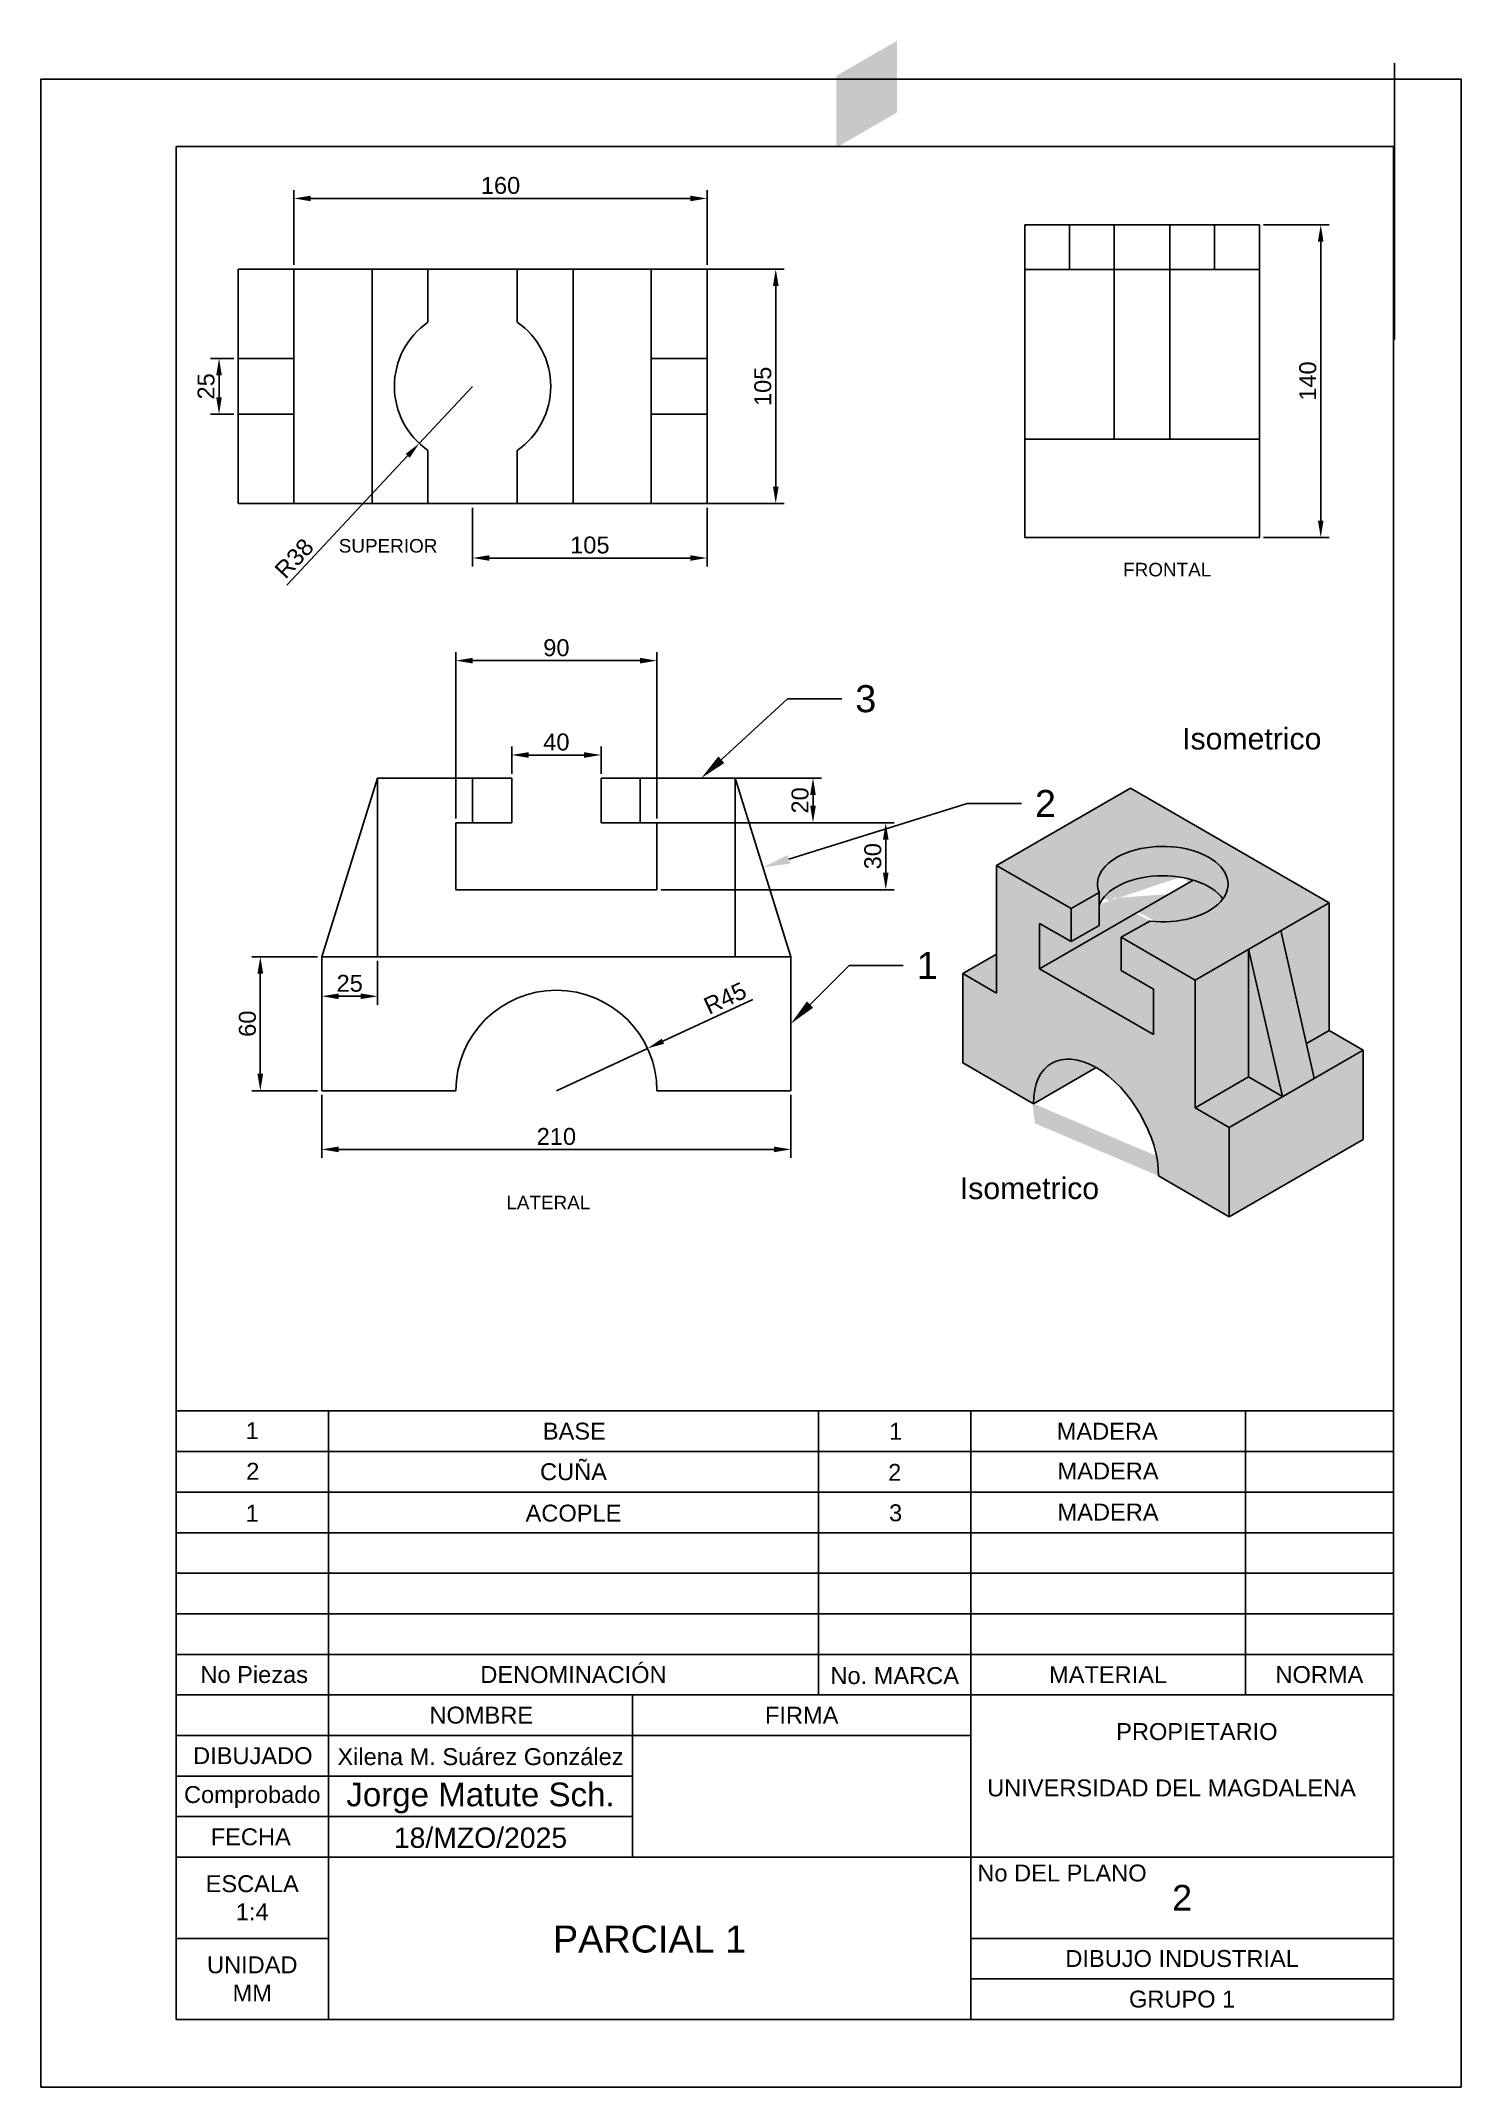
# Paper-space layout 'Presentación1' of a CAD drawing. Header units: millimetres. Extents: x 0 to 210, y 0 to 303.
import ezdxf
from ezdxf import colors
from ezdxf.entities.mleader import LeaderData, LeaderLine
from ezdxf.math import Vec2, Vec3

# ---------------------------------------------------------------- set-up
doc = ezdxf.new("R2010")
doc.units = ezdxf.units.MM
doc.styles.get("Standard").update_dxf_attribs({"font": 'arial.ttf'})
doc.dimstyles.new('ISO-25', dxfattribs={"dimtxt": 2.5, "dimasz": 2.5, "dimexe": 1.25, "dimexo": 0.625, "dimtad": 1, "dimtxsty": 'Standard', "dimcen": 2.5, "dimadec": 0, "dimazin": 0, "dimtfac": 1, "dimtmove": 0, "dimatfit": 3, "dimfxl": 1, "dimarcsym": 0})

# ---------------------------------------------------------------- blocks, each defined once
blk = doc.blocks.new('*D33')
at = {"color": 0, "lineweight": -2, "transparency": 16777216}
for p, q in [((63.83, 233.59), (63.83, 224.91)), ((98.51, 233.59), (98.51, 224.91)), ((66.33, 226.16), (96.01, 226.16))]:
    blk.add_line(p, q, dxfattribs=at)
at = {"color": 0, "transparency": 16777216}
for points in [[(66.33, 226.58), (66.33, 225.75), (63.83, 226.16)], [(96.01, 226.58), (96.01, 225.75), (98.51, 226.16)]]:
    blk.add_solid(points, dxfattribs=at)
at = {"layer": 'Defpoints', "color": 0, "transparency": 16777216}
for p in [(63.83, 234.21), (98.51, 234.21), (98.51, 226.16)]:
    blk.add_point(p, dxfattribs=at)
at = {"color": 0, "transparency": 16777216, "insert": (81.17, 228.07), "char_height": 2.5, "attachment_point": 5}
blk.add_mtext('105', dxfattribs=at)
blk = doc.blocks.new('*D34')
at = {"color": 0, "lineweight": -2, "transparency": 16777216}
for p, q in [((90.88, 268.9), (109.91, 268.9)), ((108.66, 266.4), (108.66, 236.71)), ((90.88, 234.21), (109.91, 234.21))]:
    blk.add_line(p, q, dxfattribs=at)
at = {"color": 0, "transparency": 16777216}
for points in [[(108.25, 266.4), (109.08, 266.4), (108.66, 268.9)], [(108.25, 236.71), (109.08, 236.71), (108.66, 234.21)]]:
    blk.add_solid(points, dxfattribs=at)
at = {"layer": 'Defpoints', "color": 0, "transparency": 16777216}
for p in [(90.25, 268.9), (90.25, 234.21), (108.66, 234.21)]:
    blk.add_point(p, dxfattribs=at)
at = {"color": 0, "transparency": 16777216, "insert": (106.76, 251.55), "char_height": 2.5, "attachment_point": 5, "rotation": 90}
blk.add_mtext('105', dxfattribs=at)
blk = doc.blocks.new('*D35')
at = {"color": 0, "lineweight": -2, "transparency": 16777216}
for p, q in [((37.41, 269.52), (37.41, 280.59)), ((39.91, 279.34), (96.01, 279.34)), ((98.51, 269.52), (98.51, 280.59))]:
    blk.add_line(p, q, dxfattribs=at)
at = {"color": 0, "transparency": 16777216}
for points in [[(39.91, 279.76), (39.91, 278.93), (37.41, 279.34)], [(96.01, 279.76), (96.01, 278.93), (98.51, 279.34)]]:
    blk.add_solid(points, dxfattribs=at)
at = {"layer": 'Defpoints', "color": 0, "transparency": 16777216}
for p in [(98.51, 279.34), (37.41, 268.9), (98.51, 268.9)]:
    blk.add_point(p, dxfattribs=at)
at = {"color": 0, "transparency": 16777216, "insert": (67.96, 281.25), "char_height": 2.5, "attachment_point": 5}
blk.add_mtext('160', dxfattribs=at)
blk = doc.blocks.new('*D36')
at = {"color": 0, "lineweight": -2, "transparency": 16777216}
for p, q in [((28.52, 255.68), (25.09, 255.68)), ((26.34, 253.18), (26.34, 249.93)), ((28.52, 247.43), (25.09, 247.43))]:
    blk.add_line(p, q, dxfattribs=at)
at = {"color": 0, "transparency": 16777216}
for points in [[(25.92, 253.18), (26.75, 253.18), (26.34, 255.68)], [(25.92, 249.93), (26.75, 249.93), (26.34, 247.43)]]:
    blk.add_solid(points, dxfattribs=at)
at = {"layer": 'Defpoints', "color": 0, "transparency": 16777216}
for p in [(29.15, 255.68), (26.34, 247.43), (29.15, 247.43)]:
    blk.add_point(p, dxfattribs=at)
at = {"color": 0, "transparency": 16777216, "insert": (24.43, 251.55), "char_height": 2.5, "attachment_point": 5, "rotation": 90}
blk.add_mtext('25', dxfattribs=at)
blk = doc.blocks.new('*D37')
at = {"color": 0, "lineweight": -2, "transparency": 16777216}
for p, q in [((63.83, 251.55), (55.94, 243.11)), ((36.38, 222.16), (54.23, 241.28))]:
    blk.add_line(p, q, dxfattribs=at)
at = {"color": 0, "transparency": 16777216}
blk.add_solid([(53.93, 241.56), (54.54, 240.99), (55.94, 243.11)], dxfattribs=at)
at = {"layer": 'Defpoints', "color": 0, "transparency": 16777216}
for p in [(63.83, 251.55), (55.94, 243.11)]:
    blk.add_point(p, dxfattribs=at)
at = {"color": 0, "transparency": 16777216, "insert": (37.45, 226.1), "char_height": 2.5, "attachment_point": 5, "rotation": 46.9561}
blk.add_mtext('R38', dxfattribs=at)
blk = doc.blocks.new('*D38')
at = {"color": 0, "lineweight": -2, "transparency": 16777216}
for p, q in [((41.53, 146.75), (41.53, 137.44)), ((110.9, 146.75), (110.9, 137.44)), ((44.03, 138.69), (108.4, 138.69))]:
    blk.add_line(p, q, dxfattribs=at)
at = {"color": 0, "transparency": 16777216}
for points in [[(44.03, 139.11), (44.03, 138.27), (41.53, 138.69)], [(108.4, 139.11), (108.4, 138.27), (110.9, 138.69)]]:
    blk.add_solid(points, dxfattribs=at)
at = {"layer": 'Defpoints', "color": 0, "transparency": 16777216}
for p in [(41.53, 147.37), (110.9, 147.37), (110.9, 138.69)]:
    blk.add_point(p, dxfattribs=at)
at = {"color": 0, "transparency": 16777216, "insert": (76.22, 140.59), "char_height": 2.5, "attachment_point": 5}
blk.add_mtext('210', dxfattribs=at)
blk = doc.blocks.new('*D39')
at = {"color": 0, "lineweight": -2, "transparency": 16777216}
for p, q in [((40.91, 167.19), (31.19, 167.19)), ((32.44, 164.69), (32.44, 149.87)), ((40.91, 147.37), (31.19, 147.37))]:
    blk.add_line(p, q, dxfattribs=at)
at = {"color": 0, "transparency": 16777216}
for points in [[(32.02, 164.69), (32.86, 164.69), (32.44, 167.19)], [(32.02, 149.87), (32.86, 149.87), (32.44, 147.37)]]:
    blk.add_solid(points, dxfattribs=at)
at = {"layer": 'Defpoints', "color": 0, "transparency": 16777216}
for p in [(41.53, 167.19), (32.44, 147.37), (41.53, 147.37)]:
    blk.add_point(p, dxfattribs=at)
at = {"color": 0, "transparency": 16777216, "insert": (30.54, 157.28), "char_height": 2.5, "attachment_point": 5, "rotation": 90}
blk.add_mtext('60', dxfattribs=at)
blk = doc.blocks.new('*D40')
at = {"color": 0, "lineweight": -2, "transparency": 16777216}
for p, q in [((89.23, 193.61), (115.42, 193.61)), ((114.17, 191.11), (114.17, 189.51)), ((89.23, 187.01), (115.42, 187.01))]:
    blk.add_line(p, q, dxfattribs=at)
at = {"color": 0, "transparency": 16777216}
for points in [[(113.75, 191.11), (114.58, 191.11), (114.17, 193.61)], [(113.75, 189.51), (114.58, 189.51), (114.17, 187.01)]]:
    blk.add_solid(points, dxfattribs=at)
at = {"layer": 'Defpoints', "color": 0, "transparency": 16777216}
for p in [(88.6, 193.61), (88.6, 187.01), (114.17, 187.01)]:
    blk.add_point(p, dxfattribs=at)
at = {"color": 0, "transparency": 16777216, "insert": (112.26, 190.31), "char_height": 2.5, "attachment_point": 5, "rotation": 90}
blk.add_mtext('20', dxfattribs=at)
blk = doc.blocks.new('*D41')
at = {"color": 0, "lineweight": -2, "transparency": 16777216}
for p, q in [((91.71, 187.01), (126.18, 187.01)), ((124.93, 184.51), (124.93, 179.6)), ((91.71, 177.1), (126.18, 177.1))]:
    blk.add_line(p, q, dxfattribs=at)
at = {"color": 0, "transparency": 16777216}
for points in [[(124.51, 184.51), (125.34, 184.51), (124.93, 187.01)], [(124.51, 179.6), (125.34, 179.6), (124.93, 177.1)]]:
    blk.add_solid(points, dxfattribs=at)
at = {"layer": 'Defpoints', "color": 0, "transparency": 16777216}
for p in [(91.08, 187.01), (91.08, 177.1), (124.93, 177.1)]:
    blk.add_point(p, dxfattribs=at)
at = {"color": 0, "transparency": 16777216, "insert": (123.02, 182.05), "char_height": 2.5, "attachment_point": 5, "rotation": 90}
blk.add_mtext('30', dxfattribs=at)
blk = doc.blocks.new('*D42')
at = {"color": 0, "lineweight": -2, "transparency": 16777216}
for p, q in [((69.61, 194.24), (69.61, 198.27)), ((72.11, 197.02), (80.32, 197.02)), ((82.82, 194.24), (82.82, 198.27))]:
    blk.add_line(p, q, dxfattribs=at)
at = {"color": 0, "transparency": 16777216}
for points in [[(72.11, 197.44), (72.11, 196.61), (69.61, 197.02)], [(80.32, 197.44), (80.32, 196.61), (82.82, 197.02)]]:
    blk.add_solid(points, dxfattribs=at)
at = {"layer": 'Defpoints', "color": 0, "transparency": 16777216}
for p in [(82.82, 197.02), (69.61, 193.61), (82.82, 193.61)]:
    blk.add_point(p, dxfattribs=at)
at = {"color": 0, "transparency": 16777216, "insert": (76.22, 198.93), "char_height": 2.5, "attachment_point": 5}
blk.add_mtext('40', dxfattribs=at)
blk = doc.blocks.new('*D43')
at = {"color": 0, "lineweight": -2, "transparency": 16777216}
for p, q in [((61.35, 187.63), (61.35, 212.23)), ((91.08, 187.63), (91.08, 212.23)), ((63.85, 210.98), (88.58, 210.98))]:
    blk.add_line(p, q, dxfattribs=at)
at = {"color": 0, "transparency": 16777216}
for points in [[(63.85, 211.4), (63.85, 210.56), (61.35, 210.98)], [(88.58, 211.4), (88.58, 210.56), (91.08, 210.98)]]:
    blk.add_solid(points, dxfattribs=at)
at = {"layer": 'Defpoints', "color": 0, "transparency": 16777216}
for p in [(91.08, 210.98), (61.35, 187.01), (91.08, 187.01)]:
    blk.add_point(p, dxfattribs=at)
at = {"color": 0, "transparency": 16777216, "insert": (76.22, 212.88), "char_height": 2.5, "attachment_point": 5}
blk.add_mtext('90', dxfattribs=at)
blk = doc.blocks.new('*D44')
at = {"color": 0, "lineweight": -2, "transparency": 16777216}
for p, q in [((41.53, 166.56), (41.53, 160.09)), ((49.79, 166.56), (49.79, 160.09)), ((44.03, 161.34), (47.29, 161.34))]:
    blk.add_line(p, q, dxfattribs=at)
at = {"color": 0, "transparency": 16777216}
for points in [[(44.03, 161.75), (44.03, 160.92), (41.53, 161.34)], [(47.29, 161.75), (47.29, 160.92), (49.79, 161.34)]]:
    blk.add_solid(points, dxfattribs=at)
at = {"layer": 'Defpoints', "color": 0, "transparency": 16777216}
for p in [(41.53, 167.19), (49.79, 167.19), (49.79, 161.34)]:
    blk.add_point(p, dxfattribs=at)
at = {"color": 0, "transparency": 16777216, "insert": (45.66, 163.24), "char_height": 2.5, "width": 6.4956, "attachment_point": 5}
blk.add_mtext('25', dxfattribs=at)
blk = doc.blocks.new('*D46')
at = {"color": 0, "lineweight": -2, "transparency": 16777216}
for p, q in [((105.25, 160.85), (91.97, 154.68)), ((76.22, 147.37), (89.7, 153.63))]:
    blk.add_line(p, q, dxfattribs=at)
at = {"color": 0, "transparency": 16777216}
blk.add_solid([(91.79, 155.06), (92.14, 154.31), (89.7, 153.63)], dxfattribs=at)
at = {"layer": 'Defpoints', "color": 0, "transparency": 16777216}
for p in [(89.7, 153.63), (76.22, 147.37)]:
    blk.add_point(p, dxfattribs=at)
at = {"color": 0, "transparency": 16777216, "insert": (101.17, 161.05), "char_height": 2.5, "attachment_point": 5, "rotation": 24.9125}
blk.add_mtext('R45', dxfattribs=at)
blk = doc.blocks.new('*D47')
at = {"color": 0, "lineweight": -2, "transparency": 16777216}
for p, q in [((180.79, 275.45), (190.5, 275.45)), ((189.25, 272.95), (189.25, 231.7)), ((180.79, 229.2), (190.5, 229.2))]:
    blk.add_line(p, q, dxfattribs=at)
at = {"color": 0, "transparency": 16777216}
for points in [[(188.83, 272.95), (189.66, 272.95), (189.25, 275.45)], [(188.83, 231.7), (189.66, 231.7), (189.25, 229.2)]]:
    blk.add_solid(points, dxfattribs=at)
at = {"layer": 'Defpoints', "color": 0, "transparency": 16777216}
for p in [(180.17, 275.45), (180.17, 229.2), (189.25, 229.2)]:
    blk.add_point(p, dxfattribs=at)
at = {"color": 0, "transparency": 16777216, "insert": (187.34, 252.33), "char_height": 2.5, "attachment_point": 5, "rotation": 90}
blk.add_mtext('140', dxfattribs=at)

psp = doc.layouts.new('Presentación1')

# ---------------------------------------------------------------- hatches: boundary and pattern name
at = {"true_color": 0x636466, "transparency": 33554480}
h = psp.add_hatch(color=251, dxfattribs=at)
h.dxf.hatch_style = 1
h.paths.add_polyline_path([(126.57, 302.64), (117.636, 297.482), (117.636, 286.88), (126.57, 292.038)])
at = {"true_color": 0xb3b7f4, "transparency": 33554643}
h = psp.add_hatch(color=151, dxfattribs=at)
h.dxf.hatch_style = 1
edge = h.paths.add_edge_path()
edge.add_line((159.688, 165.236), (159.688, 170.146))
edge.add_line((159.688, 170.146), (163.951, 172.557))
edge.add_ellipse((165.874, 178.032), major_axis=(-9.675, 0), ratio=0.5773503, start_angle=438.53795, end_angle=517.06637)
edge.add_ellipse((165.874, 173.679), major_axis=(-9.675, 0), ratio=0.5773503, start_angle=562.93363, end_angle=602.32398)
edge.add_line((170.368, 178.626), (147.619, 165.491))
edge.add_line((147.619, 165.491), (164.483, 155.755))
edge.add_line((164.483, 155.755), (164.483, 162.468))
edge.add_line((164.483, 162.468), (159.688, 165.236))
edge = h.paths.add_edge_path()
edge.add_ellipse((165.874, 178.032), major_axis=(-9.675, 0), ratio=0.5773503, start_angle=517.06637, end_angle=732.74536, ccw=False)
edge.add_ellipse((165.874, 178.032), major_axis=(-9.675, 0), ratio=0.5773503, start_angle=507.25032, end_angle=517.06637, ccw=False)
edge.add_ellipse((165.874, 178.032), major_axis=(-9.675, 0), ratio=0.5773503, start_angle=497.43426, end_angle=507.25032, ccw=False)
edge.add_ellipse((165.874, 178.032), major_axis=(-9.675, 0), ratio=0.5773503, start_angle=487.61821, end_angle=497.43426, ccw=False)
edge.add_ellipse((165.874, 178.032), major_axis=(-9.675, 0), ratio=0.5773503, start_angle=477.80216, end_angle=487.61821, ccw=False)
edge.add_ellipse((165.874, 178.032), major_axis=(-9.675, 0), ratio=0.5773503, start_angle=467.98611, end_angle=477.80216, ccw=False)
edge.add_ellipse((165.874, 178.032), major_axis=(-9.675, 0), ratio=0.5773503, start_angle=458.17006, end_angle=467.98611, ccw=False)
edge.add_ellipse((165.874, 178.032), major_axis=(-9.675, 0), ratio=0.5773503, start_angle=448.354, end_angle=458.17006, ccw=False)
edge.add_ellipse((165.874, 178.032), major_axis=(-9.675, 0), ratio=0.5773503, start_angle=438.53795, end_angle=448.354, ccw=False)
edge.add_line((163.951, 172.557), (159.688, 170.146))
edge.add_line((159.688, 170.146), (170.666, 163.808))
edge.add_line((170.666, 163.808), (190.511, 175.266))
edge.add_line((190.511, 175.266), (161.082, 192.256))
edge.add_line((161.082, 192.256), (141.237, 180.799))
edge.add_line((141.237, 180.799), (152.3, 174.411))
edge.add_line((152.3, 174.411), (156.437, 176.8))
h.paths.add_polyline_path([(141.237, 167.656), (136.233, 164.767), (141.237, 161.877)])
edge = h.paths.add_edge_path()
edge.add_ellipse((155.975, 140.128), major_axis=(6.559, -11.361), ratio=0.5773503, start_angle=495, end_angle=585)
edge.add_line((146.699, 145.484), (155.975, 150.839))
h.paths.add_polyline_path([(183.618, 146.531), (178.567, 149.448), (170.666, 144.887), (175.718, 141.97)])
h.paths.add_polyline_path([(190.511, 156.344), (187.155, 154.406), (188.318, 149.245), (195.563, 153.428)])
at = {"true_color": 0x9898fb, "transparency": 33554615}
h = psp.add_hatch(color=161, dxfattribs=at)
h.dxf.hatch_style = 1
edge = h.paths.add_edge_path()
edge.add_ellipse((165.874, 173.679), major_axis=(-9.675, 0), ratio=0.5773503, start_angle=602.32398, end_angle=707.25464)
edge.add_line((156.437, 174.911), (156.437, 171.89))
edge.add_line((156.437, 171.89), (152.3, 169.502))
edge.add_line((152.3, 169.502), (147.619, 172.205))
edge.add_line((147.619, 172.205), (147.619, 165.491))
edge.add_line((147.619, 165.491), (170.368, 178.626))
h.paths.add_polyline_path([(156.437, 176.8), (152.3, 174.411), (152.3, 169.502), (156.437, 171.89)], flags=17)
edge = h.paths.add_edge_path()
edge.add_ellipse((165.874, 178.032), major_axis=(-9.675, 0), ratio=0.5773503, start_angle=517.06637, end_angle=732.74536)
edge.add_line((156.437, 176.8), (156.437, 174.911))
edge.add_ellipse((165.874, 173.679), major_axis=(-9.675, 0), ratio=0.5773503, start_angle=602.32398, end_angle=707.25464, ccw=False)
edge.add_ellipse((165.874, 173.679), major_axis=(-9.675, 0), ratio=0.5773503, start_angle=562.93363, end_angle=602.32398, ccw=False)
h = psp.add_hatch(color=161, dxfattribs=at)
h.dxf.hatch_style = 1
edge = h.paths.add_edge_path()
edge.add_ellipse((155.975, 140.128), major_axis=(6.559, -11.361), ratio=0.5773503, start_angle=135, end_angle=225, ccw=False)
edge.add_ellipse((155.975, 140.128), major_axis=(6.559, -11.361), ratio=0.5773503, start_angle=45, end_angle=135, ccw=False)
edge.add_line((165.252, 134.772), (175.718, 128.729))
edge.add_line((175.718, 128.729), (175.718, 141.97))
edge.add_line((175.718, 141.97), (170.666, 144.887))
edge.add_line((170.666, 144.887), (170.666, 163.808))
edge.add_line((170.666, 163.808), (159.688, 170.146))
edge.add_line((159.688, 170.146), (159.688, 165.236))
edge.add_line((159.688, 165.236), (164.483, 162.468))
edge.add_line((164.483, 162.468), (164.483, 155.755))
edge.add_line((164.483, 155.755), (147.619, 165.491))
edge.add_line((147.619, 165.491), (147.619, 172.205))
edge.add_line((147.619, 172.205), (152.3, 169.502))
edge.add_line((152.3, 169.502), (152.3, 174.411))
edge.add_line((152.3, 174.411), (141.237, 180.799))
edge.add_line((141.237, 180.799), (141.237, 161.877))
edge.add_line((141.237, 161.877), (136.233, 164.767))
edge.add_line((136.233, 164.767), (136.233, 151.526))
edge.add_line((136.233, 151.526), (146.699, 145.484))
h.paths.add_polyline_path([(178.567, 168.369), (170.666, 163.808), (170.666, 144.887), (178.567, 149.448)])
h.paths.add_polyline_path([(178.567, 168.369), (178.567, 149.448), (183.618, 146.531)], flags=0)
h.paths.add_polyline_path([(183.381, 171.149), (178.567, 168.369), (183.618, 146.531), (188.318, 149.245)])
h.paths.add_polyline_path([(190.511, 175.266), (183.381, 171.149), (187.155, 154.406), (190.511, 156.344)])
h.paths.add_polyline_path([(195.563, 140.187), (195.563, 153.428), (175.718, 141.97), (175.718, 128.729)])
at = {"true_color": 0x9898fb, "transparency": 33554480}
h = psp.add_hatch(color=161, dxfattribs=at)
h.dxf.hatch_style = 1
h.paths.add_polyline_path([(178.567, 168.369), (178.567, 149.448), (183.618, 146.531)])

# ---------------------------------------------------------------- linework, layer by layer
at = {"color": 7}
for p, q in [((200.158, 258.464), (200.158, 299.327)), ((180.17, 275.448), (145.487, 275.448)), ((145.487, 275.448), (145.487, 229.205)), ((158.7, 275.448), (152.093, 275.448)), ((152.093, 275.448), (152.093, 268.842)), ((158.7, 243.73), (158.7, 275.448)), ((166.957, 243.73), (166.957, 275.448)), ((166.957, 275.448), (173.563, 275.448)), ((173.563, 275.448), (173.563, 268.842)), ((180.17, 229.205), (180.17, 275.448)), ((29.148, 268.896), (98.513, 268.896)), ((29.148, 234.213), (29.148, 268.896)), ((37.406, 255.683), (37.406, 268.896)), ((63.83, 268.896), (48.966, 268.896)), ((48.966, 268.896), (48.966, 234.213)), ((63.83, 268.896), (57.224, 268.896)), ((57.224, 268.896), (57.224, 261.042)), ((63.83, 268.896), (70.436, 268.896)), ((63.83, 268.896), (78.694, 268.896)), ((70.436, 268.896), (70.436, 261.042)), ((78.694, 268.896), (78.694, 234.213)), ((90.255, 255.683), (90.255, 268.896)), ((98.513, 268.896), (98.513, 234.213)), ((152.093, 268.842), (145.487, 268.842)), ((152.093, 268.842), (158.7, 268.842)), ((158.7, 268.842), (158.7, 258.933)), ((158.7, 268.842), (166.957, 268.842)), ((173.563, 268.842), (166.957, 268.842)), ((173.563, 268.842), (180.17, 268.842)), ((37.406, 255.683), (29.148, 255.683)), ((37.406, 251.555), (37.406, 255.683)), ((98.513, 255.683), (90.255, 255.683)), ((90.255, 255.683), (90.255, 247.426)), ((37.406, 251.555), (37.406, 247.426)), ((37.406, 247.426), (29.148, 247.426)), ((37.406, 247.426), (37.406, 234.213)), ((90.255, 247.426), (98.513, 247.426)), ((90.255, 247.426), (90.255, 234.213)), ((145.487, 243.73), (180.17, 243.73)), ((57.224, 242.067), (57.224, 234.213)), ((70.436, 242.067), (70.436, 234.213)), ((98.513, 234.213), (29.148, 234.213)), ((145.487, 229.205), (180.17, 229.205)), ((49.792, 193.613), (41.534, 167.189)), ((49.792, 167.189), (49.792, 193.613)), ((49.792, 193.613), (69.611, 193.613)), ((69.611, 193.613), (63.83, 193.613)), ((63.83, 193.613), (63.83, 187.007)), ((69.611, 187.007), (69.611, 193.613)), ((82.823, 193.613), (102.642, 193.613)), ((102.642, 193.613), (82.823, 193.613)), ((82.823, 193.613), (82.823, 187.007)), ((82.823, 193.613), (88.603, 193.613)), ((82.823, 193.613), (88.603, 193.613)), ((88.603, 193.613), (88.603, 187.007)), ((102.642, 167.189), (102.642, 193.613)), ((102.642, 193.613), (110.899, 167.189)), ((141.31, 180.688), (161.113, 192.122)), ((190.48, 175.167), (161.113, 192.122)), ((61.353, 177.098), (61.353, 187.007)), ((61.353, 187.007), (69.611, 187.007)), ((82.823, 187.007), (91.081, 187.007)), ((91.081, 187.007), (91.081, 177.098)), ((152.35, 174.314), (141.31, 180.688)), ((141.31, 161.807), (141.31, 180.688)), ((91.081, 177.098), (61.353, 177.098)), ((91.081, 177.098), (91.081, 177.098)), ((147.678, 165.413), (170.379, 178.52)), ((152.35, 174.314), (156.478, 176.698)), ((156.478, 176.698), (156.478, 171.799)), ((152.35, 174.314), (152.35, 169.415)), ((190.48, 175.167), (170.677, 163.733)), ((190.48, 156.286), (190.48, 175.167)), ((147.678, 172.113), (152.35, 169.415)), ((147.678, 165.413), (147.678, 172.113)), ((152.35, 169.415), (156.478, 171.799)), ((159.722, 170.058), (163.976, 172.464)), ((170.677, 163.733), (159.722, 170.058)), ((159.722, 170.058), (159.722, 165.159)), ((188.291, 149.201), (183.364, 171.059)), ((41.534, 167.189), (41.534, 147.37)), ((110.899, 167.189), (41.534, 167.189)), ((41.534, 167.189), (49.792, 167.189)), ((110.899, 167.189), (102.642, 167.189)), ((110.899, 147.37), (110.899, 167.189)), ((136.316, 164.69), (141.31, 167.573)), ((178.561, 149.404), (178.561, 168.285)), ((183.602, 146.494), (178.561, 168.285)), ((136.316, 151.478), (136.316, 164.69)), ((141.31, 161.807), (136.316, 164.69)), ((164.507, 155.698), (147.678, 165.413)), ((159.722, 165.159), (164.507, 162.397)), ((170.677, 144.852), (170.677, 163.733)), ((164.507, 162.397), (164.507, 155.698)), ((187.13, 154.352), (190.48, 156.286)), ((195.521, 153.375), (190.48, 156.286)), ((146.76, 145.448), (136.316, 151.478)), ((175.718, 141.942), (195.521, 153.375)), ((195.521, 153.375), (195.521, 140.163)), ((146.76, 145.448), (156.017, 150.793)), ((170.677, 144.852), (178.561, 149.404)), ((178.561, 149.404), (183.602, 146.494)), ((41.534, 147.37), (61.353, 147.37)), ((91.081, 147.37), (110.899, 147.37)), ((175.718, 141.942), (170.677, 144.852)), ((175.718, 128.729), (175.718, 141.942)), ((175.718, 128.729), (165.274, 134.759))]:
    psp.add_line(p, q, dxfattribs=at)
for p, q in [((20, 287), (20, 10)), ((20, 287), (200, 287)), ((200, 10), (200, 287)), ((175.718, 128.729), (195.521, 140.163)), ((20, 100), (200, 100)), ((42.5, 100), (42.5, 10)), ((42.5, 100), (42.5, 10)), ((115, 100), (115, 58)), ((115, 100), (115, 58)), ((137.5, 100), (137.5, 10)), ((137.5, 100), (137.5, 10)), ((178.1, 100), (178.1, 58)), ((178.1, 100), (178.1, 58)), ((20, 94), (200, 94)), ((20, 88), (200, 88)), ((20, 88), (200, 88)), ((20, 82), (200, 82)), ((20, 82), (200, 82)), ((20, 76), (200, 76)), ((20, 76), (200, 76)), ((20, 70), (200, 70)), ((20, 70), (200, 70)), ((20, 64), (200, 64)), ((20, 64), (200, 64)), ((20, 58), (200, 58)), ((20, 58), (200, 58)), ((87.5, 58), (87.5, 34)), ((87.5, 58), (87.5, 34)), ((87.5, 58), (87.5, 34)), ((20, 52), (137.5, 52)), ((20, 52), (137.5, 52)), ((20, 46), (87.5, 46)), ((20, 46), (87.5, 46)), ((20, 40), (87.5, 40)), ((20, 40), (87.5, 40)), ((20, 34), (200, 34)), ((20, 34), (200, 34)), ((20, 22), (42.5, 22)), ((20, 22), (42.5, 22)), ((20, 22), (42.5, 22)), ((137.5, 22), (200, 22)), ((137.5, 22), (200, 22)), ((137.5, 22), (200, 22)), ((137.5, 16), (200, 16)), ((137.5, 16), (200, 16)), ((137.5, 16), (200, 16)), ((20, 10), (200, 10)), ((20, 10), (200, 10))]:
    psp.add_line(p, q)
psp.add_lwpolyline([(0, 0), (210, 0), (210, 297), (0, 297)], close=True)
for centre, radius, start, end in [((63.83, 251.555), 11.561, 124.8499, 235.1501), ((63.83, 251.555), 11.561, 304.8499, 55.1501), ((76.217, 147.37), 14.864, 0, 180)]:
    psp.add_arc(centre, radius, start, end, dxfattribs=at)
for centre, major_axis, start_param, end_param in [((165.895, 177.928), (-9.655, 0), 7.6539312, 12.788819), ((165.895, 173.583), (-9.655, 0), 9.8250454, 12.3439222), ((156.017, 140.104), (6.546, -11.337), 7.0685835, 10.2101761)]:
    psp.add_ellipse(centre, major_axis=major_axis, ratio=0.5773503, start_param=start_param, end_param=end_param, dxfattribs=at)

# ---------------------------------------------------------------- texts
for s, p in [('SUPERIOR', (44.038, 226.967)), ('FRONTAL', (160.022, 223.446)), ('LATERAL', (68.818, 129.826))]:
    psp.add_text(s, height=2).set_placement(p)
at = {"color": 18, "ltscale": 0.4, "true_color": 0x000000, "char_height": 3.1957, "attachment_point": 1}
for insert in [(168.757, 201.034), (135.885, 134.537)]:
    psp.add_mtext_dynamic_manual_height_columns('Isometrico', width=96.93001, gutter_width=15.978, heights=[0], dxfattribs=dict(at, insert=insert))
for s, width, heights, insert, char_height, attachment_point in [('\\pxqc;1', 22.5, [0], (31.25, 97.089), 2.5, 5), ('\\pxqc;BASE', 72.74984, [0], (78.875, 97), 2.5, 5), ('\\pxqc;1', 22.77204, [0], (126.386, 97), 2.5, 5), ('MADERA', 40.36383, [0], (157.682, 97), 2.5, 5), ('\\pxqc;2', 22.66268, [0], (31.331, 91.089), 2.5, 5), ('\\pxqc;CUÑA', 72.17937, [0], (78.752, 91), 2.5, 5), ('\\pxqc;2', 22.5, [0], (126.25, 90.919), 2.5, 5), ('\\pxqc;MADERA', 40.6, [0], (157.8, 91.125), 2.5, 5), ('\\pxqc;1', 22.5, [0], (31.25, 84.876), 2.5, 5), ('\\pxqc;ACOPLE', 72.5, [0], (78.75, 84.876), 2.5, 5), ('\\pxqc;3', 22.77204, [1.271], (126.386, 84.919), 2.5, 5), ('MADERA', 40.6, [0], (157.8, 85.05), 2.5, 5), ('\\pxqc;No Piezas', 23.07047, [0], (31.535, 61), 2.5, 5), ('\\pxqc;DENOMINACIÓN', 72.5, [0], (78.75, 61), 2.5, 5), ('\\pxqc;No. MARCA', 22.5, [0], (126.25, 60.845), 2.5, 5), ('\\pxqc;MATERIAL', 40.6, [0], (157.8, 61), 2.5, 5), ('\\pxqc;NORMA', 21.9, [0], (189.05, 61), 2.5, 5), ('\\pxqc;NOMBRE', 45.22381, [0], (65.112, 55), 2.5, 5), ('\\pxqc;FIRMA', 50, [0], (112.5, 55), 2.5, 5), ('\\P\\pxqc;    PROPIETARIO\\P\\pq*;\\P  UNIVERSIDAD DEL MAGDALENA', 62.0213, [0], (137.979, 58), 2.5, 1), ('\\pxqc;DIBUJADO', 22.66268, [0], (31.331, 49), 2.5, 5), ('\\pxqc;Xilena M. Suárez González', 45, [0], (65, 48.851), 2.5, 5), ('\\pxqc;Comprobado', 22.5, [0], (31.25, 42.892), 2.5, 5), ('\\pxqc;Jorge Matute Sch.', 45, [0], (65, 42.754), 3.5, 5), ('\\pxqc;FECHA', 22.05099, [0], (31.025, 37), 2.5, 5), ('\\pxqc;18/MZO/2025', 45, [0], (65, 36.863), 3, 5), ('ESCALA\\P\\pxqc;1:4', 22.5, [0], (31.25, 28), 2.5, 5), (' No DEL PLANO  ', 62.5, [0], (137.5, 32.913), 2.5, 1), ('\\pxqc;2', 62.5, [0], (168.75, 28), 3.8, 5), ('PARCIAL 1', 95, [0], (90, 21.869), 4, 5), ('UNIDAD\\P\\pxqc;MM', 22.5, [0], (31.25, 16), 2.5, 5), ('\\pxqc;DIBUJO INDUSTRIAL', 62.5, [0], (168.75, 19), 2.5, 5), ('GRUPO 1', 62.5, [0], (168.75, 13), 2.5, 5)]:
    psp.add_mtext_dynamic_manual_height_columns(s, width=width, gutter_width=12.5, heights=heights, dxfattribs=dict(insert=insert, char_height=char_height, attachment_point=attachment_point))

# ---------------------------------------------------------------- dimensions: what is measured, and where the dimension line sits
for base, p1, p2, text, picture, middle in [((98.513, 279.345), (37.406, 268.896), (98.513, 268.896), '160', '*D35', (67.959, 281.246)), ((98.513, 226.165), (63.83, 234.213), (98.513, 234.213), '105', '*D33', (81.171, 228.066)), ((91.081, 210.979), (61.353, 187.007), (91.081, 187.007), '90', '*D43', (76.217, 212.88)), ((82.823, 197.024), (69.611, 193.613), (82.823, 193.613), '40', '*D42', (76.217, 198.926)), ((49.792, 161.336), (41.534, 167.189), (49.792, 167.189), '25', '*D44', (45.663, 163.238)), ((110.899, 138.689), (41.534, 147.37), (110.899, 147.37), '210', '*D38', (76.217, 140.59))]:
    dim = psp.add_linear_dim(base=base, p1=p1, p2=p2, text=text, dimstyle='ISO-25')
    dim.commit()
    dim.dimension.update_dxf_attribs({"geometry": picture, "text_midpoint": middle})
for base, p1, p2, text, picture, middle in [((189.245, 229.205), (180.17, 275.448), (180.17, 229.205), '140', '*D47', (187.344, 252.326)), ((26.336, 247.426), (29.148, 255.683), (29.148, 247.426), '25', '*D36', (24.434, 251.555)), ((114.166, 187.007), (88.603, 193.613), (88.603, 187.007), '20', '*D40', (112.264, 190.31)), ((124.925, 177.098), (91.081, 187.007), (91.081, 177.098), '30', '*D41', (123.023, 182.053)), ((32.44, 147.37), (41.534, 167.189), (41.534, 147.37), '60', '*D39', (30.538, 157.279))]:
    dim = psp.add_linear_dim(base=base, p1=p1, p2=p2, angle=90, text=text, dimstyle='ISO-25')
    dim.commit()
    dim.dimension.update_dxf_attribs({"geometry": picture, "text_midpoint": middle})
dim = psp.add_linear_dim(base=(108.662, 234.213), p1=(90.255, 268.896), p2=(90.255, 234.213), angle=90, text='105', dimstyle='ISO-25')
dim.commit()
dim.dimension.update_dxf_attribs({"geometry": '*D34', "text_midpoint": (108.662, 251.555), "dimtype": 160})
for center, mpoint, text, picture, middle in [((63.83, 251.555), (55.939, 243.106), 'R38', '*D37', (38.844, 224.801)), ((76.217, 147.37), (89.698, 153.631), 'R45', '*D46', (101.965, 159.329))]:
    dim = psp.add_radius_dim(center=center, mpoint=mpoint, text=text, dimstyle='ISO-25')
    dim.commit()
    dim.dimension.update_dxf_attribs({"geometry": picture, "text_midpoint": middle, "dimtype": 164})

# ---------------------------------------------------------------- leaders
ml = psp.add_multileader_mtext('Standard')
ml.set_content('3', color=256)
ml.set_leader_properties()
ml.build(insert=Vec2(0, 0))
ctx = ml.context
ctx.base_point, ctx.plane_origin = Vec3(118.416, 205.319), Vec3(97.664, 193.613)
notes = []
notes.append((ctx, [(0, (1, 1, 0), (110.416, 205.319), (1, 0), 8, [(0, [(97.664, 193.613)], 0, [])])]))
ctx.mtext.insert, ctx.mtext.flow_direction = Vec3(120.416, 207.354), 5
ml = psp.add_multileader_mtext('Standard')
ml.set_content('2', color=256)
ml.set_leader_properties()
ml.build(insert=Vec2(0, 0))
ctx = ml.context
ctx.base_point, ctx.plane_origin = Vec3(144.988, 189.844), Vec3(106.77, 180.401)
notes.append((ctx, [(0, (1, 1, 0), (136.988, 189.844), (1, 0), 8, [(0, [(106.77, 180.401)], 0, [])])]))
ctx.mtext.insert, ctx.mtext.flow_direction = Vec3(146.988, 191.844), 5
ml = psp.add_multileader_mtext('Standard')
ml.set_content('1', color=256)
ml.set_leader_properties()
ml.build(insert=Vec2(0, 0))
ctx = ml.context
ctx.base_point, ctx.plane_origin = Vec3(127.519, 165.899), Vec3(110.899, 157.279)
notes.append((ctx, [(0, (1, 1, 0), (119.519, 165.899), (1, 0), 8, [(0, [(110.899, 157.279)], 0, [])])]))
ctx.mtext.insert, ctx.mtext.flow_direction = Vec3(129.519, 167.899), 5
for ctx, leaders in notes:
    for number, flags, end, landing, length, lines in leaders:
        leader = LeaderData()
        leader.index, (leader.has_last_leader_line, leader.has_dogleg_vector, leader.attachment_direction) = number, flags
        leader.last_leader_point, leader.dogleg_vector, leader.dogleg_length = Vec3(end), Vec3(landing), length
        for number, points, colour, breaks in lines:
            line = LeaderLine()
            line.index, line.vertices, line.color, line.breaks = number, Vec3.list(points), colors.encode_raw_color(colour), breaks
            leader.lines.append(line)
        ctx.leaders.append(leader)

doc.saveas('drawing.dxf')
